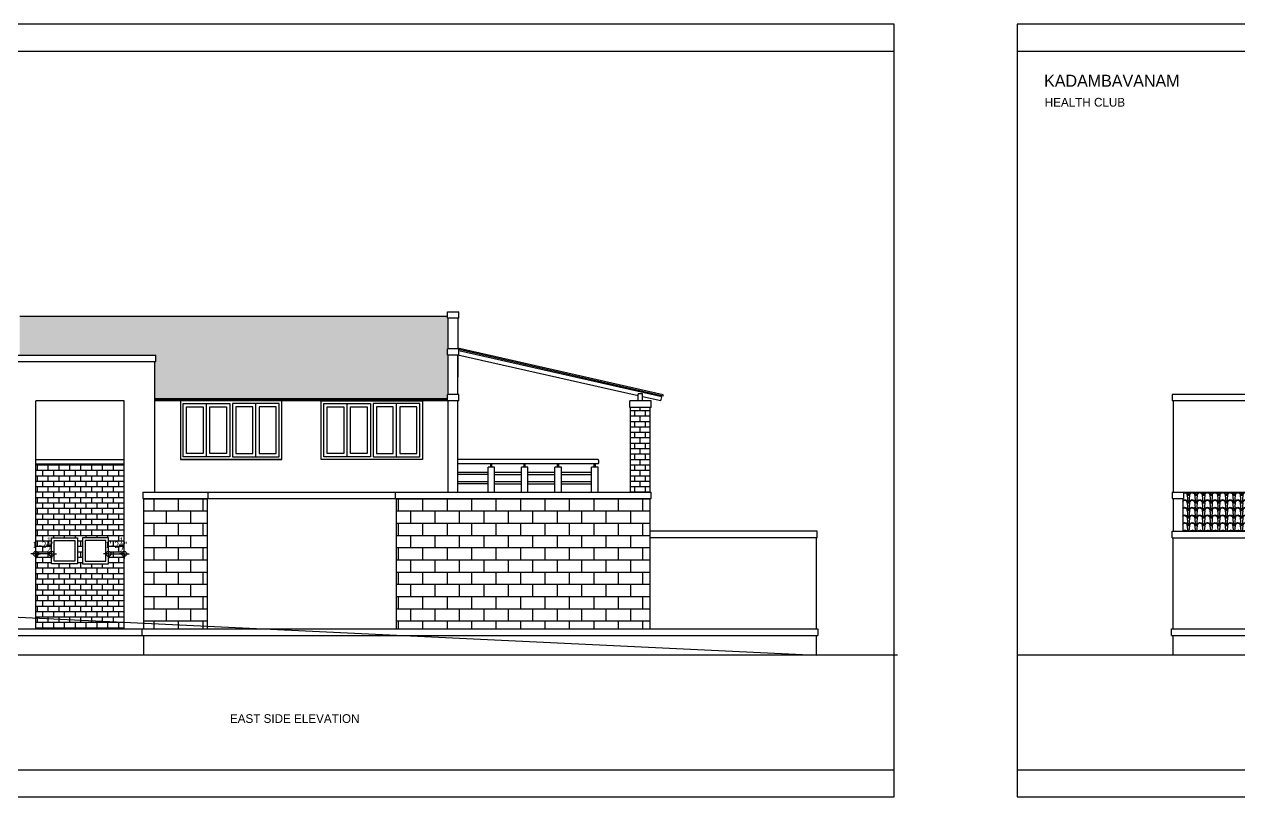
# Model space of a CAD drawing. Extents: x 13301 to 18078, y -1439 to 1911.
# Drawn here: x 14798 to 15916, y 1199 to 1911 of the extents above; entities that cross this region are included whole.
import ezdxf

# ---------------------------------------------------------------- set-up
doc = ezdxf.new("R2010")
doc.units = 0
doc.header["$LTSCALE"] = 20
doc.header["$MEASUREMENT"] = 0
doc.header["$PDMODE"] = 34
doc.header["$PDSIZE"] = 5
doc.layers.get('0').update_dxf_attribs({"linetype": 'CONTINUOUS'})
doc.layers.get('Defpoints').update_dxf_attribs({"linetype": 'CONTINUOUS'})
for name, color, linetype in [('border', 230, 'CONTINUOUS'), ('BORTEXT', 2, 'CONTINUOUS'), ('DIMLINE', 254, 'CONTINUOUS'), ('DOOR', 1, 'CONTINUOUS'), ('handrail', 1, 'CONTINUOUS'), ('Stone', 8, 'CONTINUOUS'), ('Thatti', 21, 'CONTINUOUS'), ('TILE', 22, 'CONTINUOUS'), ('wall', 13, 'CONTINUOUS'), ('window', 4, 'CONTINUOUS'), ('WOOD', 7, 'CONTINUOUS')]:
    doc.layers.add(name, color=color, linetype=linetype)
doc.layers.add('correct', color=230, linetype='CONTINUOUS', plot=False)
doc.styles.add('style3', font='TIMES.TTF')
doc.styles.add('style4', font='boos1.ttf')
doc.dimstyles.new('arch61', dxfattribs={"dimscale": 0, "dimtxt": 5.75, "dimasz": 2.25, "dimexe": 0.18, "dimexo": 0.0625, "dimgap": 1.5, "dimtad": 1, "dimzin": 3, "dimdsep": 46, "dimlunit": 4, "dimtxsty": 'style3', "dimblk": 'BLK', "dimcen": 0, "dimse1": 1, "dimse2": 1, "dimclrd": 256, "dimclrt": 3, "dimazin": 0, "dimtfac": 1, "dimtix": 1, "dimtmove": 2, "dimatfit": 3, "dimldrblk": 'NONE', "dimfxl": 0, "dimtolj": 1, "dimtzin": 0, "dimlwd": -1, "dimarcsym": 0})
pattern_1 = [(274.9697, (6.44, 7), (-6.999939149, 84.0000073606), [6.464304, -155.143247]), (180, (7, 0.56), (-7, -7), [0.56, -6.44]), (0, (0, 0), (7, 7), [1.96, -5.04]), (90, (1.96, 0), (-7, 7), [0.7, -6.3]), (270, (6.44, 0.7), (7, -7), [0.7, -6.3]), (0, (6.44, 0), (7, 7), [0.56, -6.44]), (0, (0, 0.56), (7, 7), [1.4, -5.6]), (85.0303, (1.4, 0.56), (6.999939149, 84.0000073606), [6.464304, -155.143247]), (52.6961, (1.4, 0.91), (-90.999901229, -119.000075192), [1.848056, -182.95725]), (18.4349, (2.52, 2.38), (14.00000304, 6.99998882), [1.770874, -20.365065]), (341.5651, (4.2, 2.94), (-14.00000304, 6.99998882), [1.770874, -20.365065]), (307.3039, (5.88, 2.38), (90.999901229, -119.000075192), [1.848056, -182.95725]), (20.2249, (2.87, 1.89), (-76.99998085, -28.000058349), [1.417395, -140.321804]), (339.7751, (4.2, 2.38), (76.99998085, -28.000058349), [1.417395, -140.321804]), (307.4054, (5.53, 1.89), (70.000069668, -90.999947255), [1.498063, -148.308475]), (52.5946, (1.96, 0.7), (-70.000069668, -90.999947255), [1.498063, -148.308475])]

# ---------------------------------------------------------------- blocks, each defined once
blk = doc.blocks.new('BLK')
for q in [(-2, 0), (0, 2), (0, -2), (2, 0)]:
    blk.add_line((0, 0), q)
blk.add_circle((0, 0), 1)
blk = doc.blocks.new('*D386')
at = {"layer": 'Defpoints', "color": 0}
for p in [(14808.5, 1423.1), (14808.5, 1422.8), (14823, 1422.8)]:
    blk.add_point(p, dxfattribs=at)
at = {"layer": 'DIMLINE'}
for p, q in [((14806.2, 1423.1), (14804, 1423.1)), ((14823, 1423.1), (14808.5, 1423.1)), ((14825.2, 1423.1), (14827.5, 1423.1))]:
    blk.add_line(p, q, dxfattribs=at)
at = {"layer": 'DIMLINE', "xscale": 2.25, "yscale": 2.25, "zscale": 2.25}
blk.add_blockref('BLK', (14808.5, 1423.1), dxfattribs=at)
at = {"layer": 'DIMLINE', "xscale": 2.25, "yscale": 2.25, "zscale": 2.25, "rotation": 180}
blk.add_blockref('BLK', (14823, 1423.1), dxfattribs=at)
at = {"layer": 'DIMLINE', "color": 3, "insert": (14815.7, 1431.3), "char_height": 5.75, "attachment_point": 5, "style": 'style3'}
blk.add_mtext('\\A1;1\'-2{\\H1.000000x;\\S1/2;}"', dxfattribs=at)
blk = doc.blocks.new('_None')
blk = doc.blocks.new('*D387')
at = {"layer": 'Defpoints', "color": 0}
for p in [(14875.5, 1427.3), (14890, 1427.3), (14890, 1423.1)]:
    blk.add_point(p, dxfattribs=at)
at = {"layer": 'DIMLINE'}
for p, q in [((14873.2, 1423.1), (14871, 1423.1)), ((14875.5, 1423.1), (14890, 1423.1)), ((14892.2, 1423.1), (14894.5, 1423.1))]:
    blk.add_line(p, q, dxfattribs=at)
at = {"layer": 'DIMLINE', "xscale": 2.25, "yscale": 2.25, "zscale": 2.25}
blk.add_blockref('BLK', (14875.5, 1423.1), dxfattribs=at)
at = {"layer": 'DIMLINE', "xscale": 2.25, "yscale": 2.25, "zscale": 2.25, "rotation": 180}
blk.add_blockref('BLK', (14890, 1423.1), dxfattribs=at)
at = {"layer": 'DIMLINE', "color": 3, "insert": (14882.7, 1431.3), "char_height": 5.75, "attachment_point": 5, "style": 'style3'}
blk.add_mtext('\\A1;1\'-2{\\H1.000000x;\\S1/2;}"', dxfattribs=at)

msp = doc.modelspace()

# ---------------------------------------------------------------- hatches: boundary and pattern name
at = {"layer": 'Stone', "lineweight": -2}
h = msp.add_hatch(dxfattribs=at)
h.set_pattern_fill('BRICK', color=8, scale=45, style=0)
h.paths.add_polyline_path([(14966.223, 1473.891), (14907.723, 1473.891), (14907.723, 1353.891), (14966.223, 1353.891)])
h = msp.add_hatch(dxfattribs=at)
h.set_pattern_fill('BRICK', color=8, scale=45, style=0)
h.paths.add_polyline_path([(15374.223, 1353.891), (15374.223, 1437.891), (15373.473, 1437.891), (15373.473, 1443.891), (15374.223, 1443.891), (15374.223, 1473.891), (15140.223, 1473.891), (15140.223, 1353.891)])
at = {"layer": 'Thatti'}
h = msp.add_hatch(dxfattribs=at)
h.set_pattern_fill('SPANTILE', color=8, scale=7, style=0)
h.set_pattern_definition(pattern_1)
h.paths.add_polyline_path([(16029.616, 1473.891), (16028.866, 1473.891), (16028.866, 1479.891), (15865.366, 1479.891), (15865.366, 1473.891), (15864.616, 1473.891), (15864.616, 1443.891), (16029.616, 1443.891)])
at = {"layer": 'TILE'}
h = msp.add_hatch(dxfattribs=at)
h.set_pattern_fill('SPANTILE', color=256, scale=7, style=0)
h.set_pattern_definition(pattern_1)
h.paths.add_polyline_path([(15188.223, 1599.891), (15187.473, 1599.891), (15187.473, 1605.891), (15188.223, 1605.891), (15188.223, 1639.904), (15187.473, 1639.904), (15187.473, 1641.891), (14793.723, 1641.891), (14793.723, 1605.891), (14918.973, 1605.891), (14918.973, 1599.891), (14918.223, 1599.891), (14918.223, 1565.891), (15188.223, 1565.891)])
h = msp.add_hatch(dxfattribs=at)
h.set_pattern_fill('BRICK', color=256, scale=20, style=0)
h.paths.add_polyline_path([(15356.223, 1479.891), (15374.223, 1479.891), (15374.223, 1557.891), (15356.223, 1557.891)])
h = msp.add_hatch(dxfattribs=at)
h.set_pattern_fill('BRICK', color=256, scale=20, style=0)
h.paths.add_polyline_path([(14822.973, 1413.891), (14822.973, 1437.891), (14846.973, 1437.891), (14846.973, 1413.891)])
h.paths.add_polyline_path([(14889.973, 1505.891), (14808.473, 1505.891), (14808.473, 1353.891), (14889.973, 1353.891)])
h.paths.add_polyline_path([(14851.473, 1413.891), (14851.473, 1437.891), (14875.473, 1437.891), (14875.473, 1413.891)])

# ---------------------------------------------------------------- linework, layer by layer
for p, q in [((15363.223, 1563.891), (15363.223, 1570.238)), ((15367.223, 1570.238), (15363.223, 1570.238)), ((15367.223, 1563.891), (15367.223, 1570.238))]:
    msp.add_line(p, q)
at = {"layer": 'border'}
for p, q in [((14489.553, 1885.755), (15598.875, 1885.755)), ((15712.051, 1885.755), (16821.373, 1885.755)), ((14489.553, 1224.265), (15598.875, 1224.265)), ((15712.051, 1224.265), (16821.373, 1224.265))]:
    msp.add_line(p, q, dxfattribs=at)
at = {"layer": 'correct', "color": 3}
for points in [[(15598.875, 1199.415), (15598.875, 1910.605), (14489.553, 1910.605), (14489.553, 1199.415)], [(16821.373, 1199.415), (16821.373, 1910.605), (15712.051, 1910.605), (15712.051, 1199.415)]]:
    msp.add_lwpolyline(points, close=True, dxfattribs=at)
at = {"layer": 'DOOR'}
msp.add_arc((15323.767, 1507.891), 3.206, 321.398942, 38.601058, dxfattribs=at)
at = {"layer": 'handrail', "lineweight": -2}
for p, q in [((15326.273, 1509.891), (15197.223, 1509.891)), ((15326.273, 1505.891), (15197.223, 1505.891)), ((15227.473, 1502.891), (15227.473, 1505.891)), ((15228.473, 1502.891), (15228.473, 1505.891)), ((15258.223, 1502.891), (15258.223, 1505.891)), ((15259.223, 1502.891), (15259.223, 1505.891)), ((15288.973, 1502.891), (15288.973, 1505.891)), ((15289.973, 1502.891), (15289.973, 1505.891)), ((15322.723, 1502.891), (15322.723, 1505.891)), ((15323.723, 1502.891), (15323.723, 1505.891)), ((15197.223, 1498.224), (15224.973, 1498.224)), ((15224.973, 1496.224), (15197.223, 1496.224)), ((15197.223, 1489.557), (15224.973, 1489.557)), ((15224.973, 1487.557), (15197.223, 1487.557)), ((15230.973, 1498.224), (15255.723, 1498.224)), ((15230.973, 1496.224), (15255.723, 1496.224)), ((15230.973, 1489.557), (15255.723, 1489.557)), ((15230.973, 1487.557), (15255.723, 1487.557)), ((15261.723, 1498.224), (15286.473, 1498.224)), ((15261.723, 1496.224), (15286.473, 1496.224)), ((15261.723, 1489.557), (15286.473, 1489.557)), ((15261.723, 1487.557), (15286.473, 1487.557)), ((15292.473, 1498.224), (15320.223, 1498.224)), ((15292.473, 1496.224), (15320.223, 1496.224)), ((15292.473, 1489.557), (15320.223, 1489.557)), ((15292.473, 1487.557), (15320.223, 1487.557))]:
    msp.add_line(p, q, dxfattribs=at)
at = {"layer": 'handrail', "color": 7, "lineweight": -2}
for p, q in [((15230.973, 1502.891), (15224.973, 1502.891)), ((15224.973, 1479.891), (15224.973, 1502.891)), ((15230.973, 1479.891), (15230.973, 1502.891)), ((15261.723, 1502.891), (15255.723, 1502.891)), ((15255.723, 1479.891), (15255.723, 1502.891)), ((15261.723, 1479.891), (15261.723, 1502.891)), ((15292.473, 1502.891), (15286.473, 1502.891)), ((15286.473, 1479.891), (15286.473, 1502.891)), ((15292.473, 1479.891), (15292.473, 1502.891)), ((15326.223, 1502.891), (15320.223, 1502.891)), ((15320.223, 1479.891), (15320.223, 1502.891)), ((15326.223, 1479.891), (15326.223, 1502.891))]:
    msp.add_line(p, q, dxfattribs=at)
at = {"layer": 'Thatti'}
msp.add_line((15865.366, 1479.891), (16029.616, 1479.891), dxfattribs=at)
at = {"layer": 'TILE'}
for p, q in [((15386.223, 1569.309), (15197.223, 1612.372)), ((15386.038, 1568.345), (15197.973, 1611.154)), ((15187.473, 1565.891), (14918.223, 1565.891)), ((15386.038, 1568.345), (15386.223, 1569.309)), ((15187.473, 1564.891), (14918.223, 1564.891))]:
    msp.add_line(p, q, dxfattribs=at)
at = {"layer": 'wall'}
for p, q in [((15187.473, 1645.904), (15197.973, 1645.904)), ((15187.473, 1639.904), (15187.473, 1645.904)), ((15197.973, 1639.904), (15197.973, 1645.904)), ((14793.723, 1641.891), (15187.473, 1641.891)), ((15197.973, 1639.904), (15187.473, 1639.904)), ((15188.223, 1611.891), (15188.223, 1639.904)), ((15197.223, 1639.904), (15197.223, 1611.891)), ((15197.973, 1611.891), (15187.473, 1611.891)), ((15187.473, 1605.891), (15187.473, 1611.891)), ((15197.973, 1605.891), (15197.973, 1611.891)), ((14779.473, 1605.891), (14918.973, 1605.891)), ((14918.973, 1599.891), (14779.473, 1599.891)), ((14918.223, 1479.891), (14918.223, 1599.891)), ((14918.973, 1599.891), (14918.973, 1605.891)), ((15197.973, 1605.891), (15187.473, 1605.891)), ((15188.223, 1569.891), (15188.223, 1605.891)), ((15197.223, 1569.891), (15197.223, 1605.891)), ((15197.223, 1605.891), (15197.223, 1585.611)), ((15197.973, 1569.891), (15187.473, 1569.891)), ((15187.473, 1563.891), (15187.473, 1569.891)), ((15197.973, 1563.891), (15197.973, 1569.891)), ((15942.616, 1569.891), (15854.879, 1569.891)), ((15854.879, 1569.891), (15854.879, 1563.891)), ((14889.973, 1563.891), (14808.473, 1563.891)), ((14808.473, 1353.891), (14808.473, 1563.891)), ((14889.973, 1353.891), (14889.973, 1563.891)), ((15187.473, 1563.891), (14918.223, 1563.891)), ((14941.723, 1563.891), (14941.723, 1509.891)), ((15035.223, 1509.891), (15035.223, 1563.891)), ((15071.223, 1509.891), (15071.223, 1563.891)), ((15164.723, 1563.891), (15164.723, 1509.891)), ((15197.973, 1563.891), (15187.473, 1563.891)), ((15188.223, 1479.891), (15188.223, 1563.891)), ((15197.223, 1479.891), (15197.223, 1563.891)), ((15374.973, 1563.891), (15355.473, 1563.891)), ((15355.473, 1557.891), (15355.473, 1563.891)), ((15374.973, 1557.891), (15355.473, 1557.891)), ((15356.223, 1479.891), (15356.223, 1557.891)), ((15374.223, 1479.891), (15374.223, 1557.891)), ((15374.973, 1557.891), (15374.973, 1563.891)), ((15942.616, 1563.891), (15854.879, 1563.891)), ((15855.616, 1563.891), (15855.616, 1479.891)), ((14808.473, 1509.891), (14889.973, 1509.891)), ((15035.223, 1509.891), (14941.723, 1509.891)), ((15164.723, 1509.891), (15071.223, 1509.891)), ((14808.473, 1505.891), (14889.973, 1505.891)), ((14906.973, 1479.891), (15374.973, 1479.891)), ((14906.973, 1479.891), (14906.973, 1473.891)), ((14966.973, 1479.891), (14966.973, 1473.891)), ((15139.473, 1479.891), (15139.473, 1473.891)), ((15374.973, 1473.891), (15374.973, 1479.891)), ((15854.866, 1479.891), (15854.866, 1473.891)), ((15854.866, 1479.891), (15865.366, 1479.891)), ((15865.366, 1479.891), (15865.366, 1473.891)), ((14906.973, 1473.891), (15374.973, 1473.891)), ((14907.723, 1473.891), (14907.723, 1353.891)), ((14966.223, 1473.891), (14966.223, 1353.891)), ((15140.223, 1473.891), (15140.223, 1353.891)), ((15374.223, 1353.891), (15374.223, 1473.891)), ((15854.866, 1473.891), (15865.366, 1473.891)), ((15855.616, 1473.891), (15855.616, 1443.891)), ((15864.616, 1473.891), (15864.616, 1443.891)), ((15527.973, 1443.891), (15374.223, 1443.891)), ((15527.973, 1437.891), (15527.973, 1443.891)), ((15854.866, 1443.891), (16510.366, 1443.891)), ((15854.866, 1437.891), (15854.866, 1443.891)), ((15527.973, 1437.891), (15374.223, 1437.891)), ((15527.223, 1353.891), (15527.223, 1437.891)), ((15854.866, 1437.891), (16510.366, 1437.891)), ((15855.616, 1353.891), (15855.616, 1437.891)), ((14574.723, 1374.891), (15527.223, 1329.891)), ((14778.723, 1353.891), (15528.723, 1353.891)), ((14906.223, 1353.891), (14906.223, 1347.891)), ((15528.723, 1353.891), (15528.723, 1347.891)), ((15854.116, 1353.891), (16511.116, 1353.891)), ((15854.116, 1347.891), (15854.116, 1353.891)), ((14778.723, 1347.891), (15528.723, 1347.891)), ((14907.723, 1347.891), (14907.723, 1329.891)), ((15527.223, 1329.891), (15527.223, 1347.891)), ((15854.116, 1347.891), (16511.116, 1347.891)), ((15855.616, 1329.891), (15855.616, 1347.891)), ((15601.875, 1329.891), (14772.571, 1329.891)), ((16821.373, 1329.891), (15712.051, 1329.891))]:
    msp.add_line(p, q, dxfattribs=at)
at = {"layer": 'window'}
for p, q in [((14965.723, 1512.391), (14965.723, 1561.391)), ((15011.223, 1512.391), (15011.223, 1561.391)), ((15095.223, 1512.391), (15095.223, 1561.391)), ((15140.723, 1512.391), (15140.723, 1561.391))]:
    msp.add_line(p, q, dxfattribs=at)
for points in [[(15035.223, 1563.891), (14941.723, 1563.891), (14941.723, 1509.891), (15035.223, 1509.891)], [(14987.223, 1561.391), (14987.223, 1512.391), (14944.223, 1512.391), (14944.223, 1561.391)], [(14962.723, 1558.391), (14962.723, 1515.391), (14947.223, 1515.391), (14947.223, 1558.391)], [(14984.223, 1558.391), (14984.223, 1515.391), (14968.723, 1515.391), (14968.723, 1558.391)], [(14989.723, 1561.391), (14989.723, 1512.391), (15032.723, 1512.391), (15032.723, 1561.391)], [(14992.723, 1558.391), (14992.723, 1515.391), (15008.223, 1515.391), (15008.223, 1558.391)], [(15014.223, 1558.391), (15014.223, 1515.391), (15029.723, 1515.391), (15029.723, 1558.391)], [(15071.223, 1563.891), (15164.723, 1563.891), (15164.723, 1509.891), (15071.223, 1509.891)], [(15116.723, 1561.391), (15116.723, 1512.391), (15073.723, 1512.391), (15073.723, 1561.391)], [(15092.223, 1558.391), (15092.223, 1515.391), (15076.723, 1515.391), (15076.723, 1558.391)], [(15113.723, 1558.391), (15113.723, 1515.391), (15098.223, 1515.391), (15098.223, 1558.391)], [(15119.223, 1561.391), (15119.223, 1512.391), (15162.223, 1512.391), (15162.223, 1561.391)], [(15122.223, 1558.391), (15122.223, 1515.391), (15137.723, 1515.391), (15137.723, 1558.391)], [(15143.723, 1558.391), (15143.723, 1515.391), (15159.223, 1515.391), (15159.223, 1558.391)], [(14846.973, 1413.891), (14822.973, 1413.891), (14822.973, 1437.891), (14846.973, 1437.891)], [(14844.473, 1416.391), (14825.473, 1416.391), (14825.473, 1435.391), (14844.473, 1435.391)], [(14851.473, 1413.891), (14875.473, 1413.891), (14875.473, 1437.891), (14851.473, 1437.891)], [(14853.973, 1416.391), (14872.973, 1416.391), (14872.973, 1435.391), (14853.973, 1435.391)]]:
    msp.add_lwpolyline(points, close=True, dxfattribs=at)
at = {"layer": 'WOOD'}
for p, q in [((15363.223, 1568.595), (15197.223, 1605.891)), ((15384.903, 1567.739), (15197.973, 1610.073)), ((15384.163, 1563.891), (15367.223, 1567.697)), ((15384.163, 1563.891), (15384.903, 1567.739))]:
    msp.add_line(p, q, dxfattribs=at)

# ---------------------------------------------------------------- texts
at = {"layer": 'BORTEXT', "style": 'style4'}
msp.add_text('KADAMBAVANAM', height=11.03816, dxfattribs=at).set_placement((15736.935, 1853.084))
at = {"layer": 'BORTEXT', "color": 7, "style": 'style4'}
msp.add_text('HEALTH CLUB', height=8.02775, dxfattribs=at).set_placement((15737.53, 1834.82))
at = {"layer": 'BORTEXT', "color": 2, "style": 'style4'}
msp.add_text('EAST SIDE ELEVATION', height=8.02775, dxfattribs=at).set_placement((14987.27, 1267.347))

# ---------------------------------------------------------------- dimensions: what is measured, and where the dimension line sits
at = {"layer": 'DIMLINE'}
for base, p1, p2, picture, middle in [((14808.473, 1423.105), (14822.973, 1422.849), (14808.473, 1422.849), '*D386', (14815.723, 1431.3)), ((14889.973, 1423.105), (14875.473, 1427.315), (14889.973, 1427.315), '*D387', (14882.723, 1431.3))]:
    dim = msp.add_linear_dim(base=base, p1=p1, p2=p2, dimstyle='arch61', override={"dimscale": 1}, dxfattribs=at)
    dim.commit()
    dim.dimension.update_dxf_attribs({"geometry": picture, "text_midpoint": middle})

doc.saveas('drawing.dxf')
